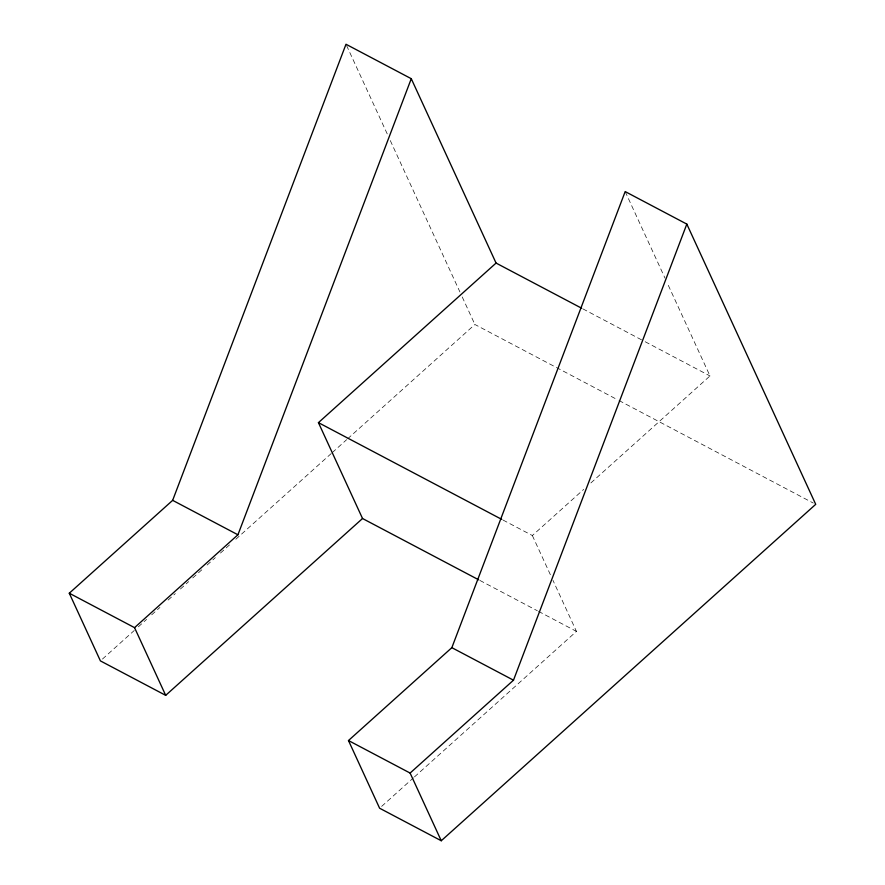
<?xml version="1.0" encoding="UTF-8"?>
<svg xmlns="http://www.w3.org/2000/svg" width="885" height="885" viewBox="0 0 885 885"><rect width="100%" height="100%" fill="white"/><g stroke="black" fill="none" stroke-linecap="round" stroke-linejoin="round"><path stroke-width="0.66" stroke-dasharray="4.42 3.32" d="M102.461 659.059L134.266 630.485M138.37 626.801L146.578 619.423M151.711 614.809L159.919 607.442M168.128 600.063L175.307 593.614M180.44 589.012L188.649 581.633M192.753 577.949L203.008 568.734M207.112 565.039L215.32 557.672M220.453 553.059L231.737 542.925M235.841 539.242L331.255 453.518M332.284 452.6L346.643 439.69M347.672 438.772L474.891 324.485L617.818 399.909M503.012 520.048L532.35 535.525L583.691 489.405M590.881 482.945L709.991 375.948L667.301 283.134M381.656 806.379L413.439 777.838M414.468 776.908L576.445 631.392L552.97 580.35M582.861 308.865L643.981 341.112M645.198 341.754L709.991 375.948M619.035 400.551L813.271 503.045M479.88 580.438L537.328 610.75M538.556 611.391L576.445 631.392M625.186 191.58L664.989 278.111M346.566 45.5L387.995 135.571M390.296 140.582L459.923 291.962M462.224 296.962L474.891 324.485M532.35 535.525L550.68 575.372"/><path stroke-width="1.33" d="M478.652 579.786L362.529 518.51L165.694 695.344L100.414 660.896L69.284 593.216L172.652 500.346L345.991 44.25L411.271 78.699L496.065 263.066L581.633 308.212M69.284 593.216L134.553 627.653L237.932 534.783L411.271 78.699M451.848 647.665L625.186 191.58L686.826 224.104L815.716 504.328L441.25 840.75L379.61 808.226L348.48 740.535L451.848 647.665L513.488 680.189L686.826 224.104M362.529 518.51L318.434 422.643L496.065 263.066M348.48 740.535L410.109 773.059L513.488 680.189M318.434 422.643L501.795 519.395M172.652 500.346L237.932 534.783M410.109 773.059L441.25 840.75M134.553 627.653L165.694 695.344"/></g></svg>
